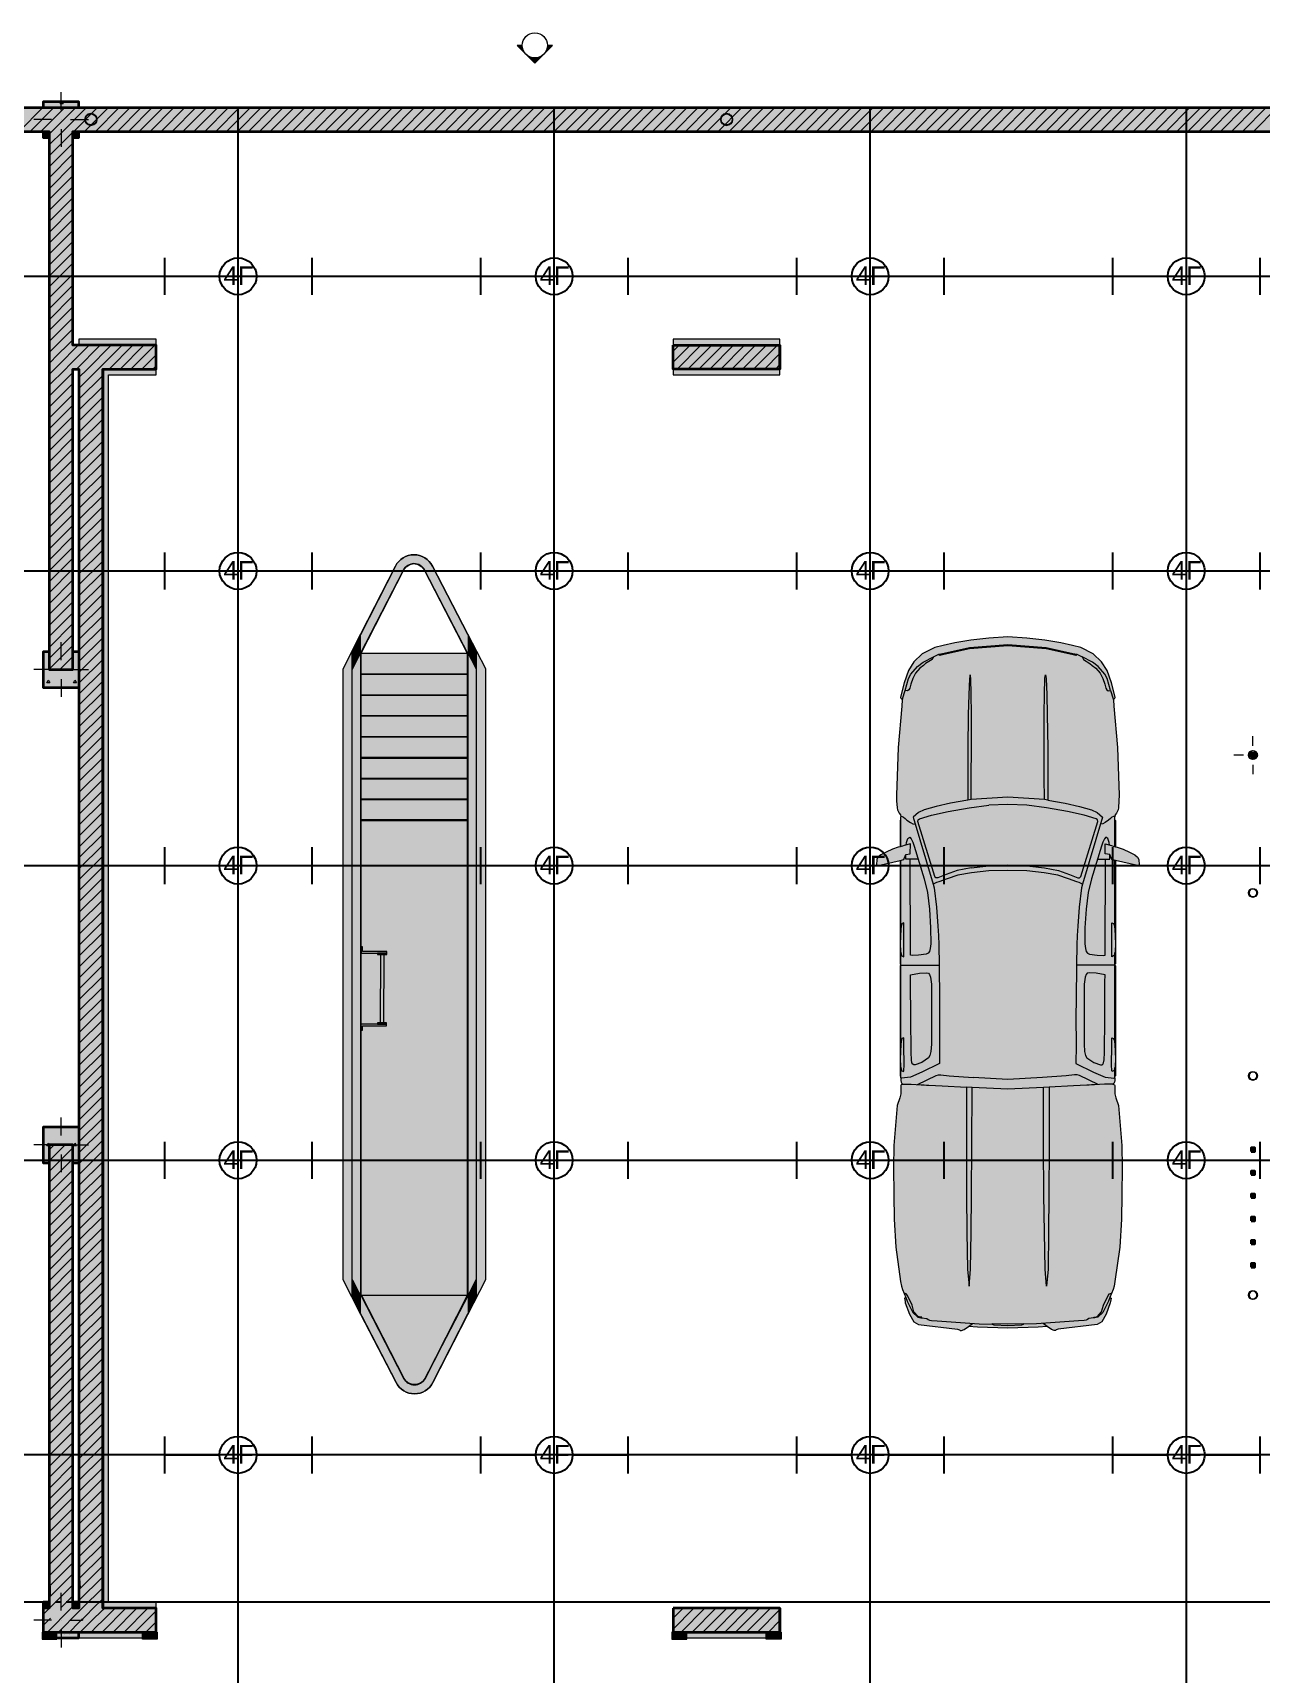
# Model space of a CAD drawing. Header units: inches. Extents: x 7565 to 90684, y 8795 to 31303.
# Drawn here: x 21842 to 32180, y 17488 to 31303 of the extents above; entities that cross this region are included whole.
import ezdxf

# ---------------------------------------------------------------- set-up
doc = ezdxf.new("R2010")
doc.units = ezdxf.units.IN
doc.header["$MEASUREMENT"] = 0
for name, color, linetype in [('A-PlaceMent', 50, 'Continuous'), ('lights', 1, 'Continuous'), ('PDF_Marker - Elevation', 7, 'Continuous')]:
    doc.layers.add(name, color=color, linetype=linetype)
doc.layers.add('PDF_Interior$-$Furniture$', color=7, linetype='Continuous', true_color=0xaaaaaa)
doc.layers.add('PDF_Structural - Bearing', color=7, linetype='Continuous', true_color=0xfe847a)
doc.styles.get("Standard").update_dxf_attribs({"font": 'arial.ttf'})

# ---------------------------------------------------------------- blocks, each defined once
blk = doc.blocks.new('4feet')
at = {"layer": 'lights'}
for p, q in [((2508, 2040), (2508, 1740)), ((3708, 2040), (3708, 1740)), ((2508, 1890), (2958, 1890)), ((3258, 1890), (3708, 1890))]:
    blk.add_line(p, q, dxfattribs=at)
blk.add_circle((3108, 1890), 150, dxfattribs=at)
at = {"layer": 'lights', "insert": (2990, 1970), "char_height": 150, "attachment_point": 1}
blk.add_mtext_dynamic_manual_height_columns('4F', width=300, gutter_width=12.5, heights=[0], dxfattribs=at)

msp = doc.modelspace()

# ---------------------------------------------------------------- hatches: boundary and pattern name
at = {"layer": 'PDF_Interior$-$Furniture$', "true_color": 0xffffff, "transparency": 33554559}
for points in [[(29141, 23134), (29141, 22737), (29141, 22537), (29141, 22525), (29145, 22520), (29147, 22520), (29147, 22508), (29147, 22484), (29149, 22470), (29155, 22459), (29163, 22455), (29151, 22448), (29148, 22443), (29147, 22433), (29147, 22406), (29147, 22373), (29139, 22338), (29115, 22274), (29088, 21938), (29085, 21753), (29087, 21523), (29091, 21318), (29105, 21082), (29145, 20793), (29152, 20753), (29162, 20725), (29176, 20691), (29189, 20658), (29178, 20654), (29183, 20624), (29185, 20614), (29220, 20518), (29256, 20455), (29295, 20430), (29625, 20391), (29640, 20387), (29646, 20382), (29658, 20380), (29681, 20389), (29716, 20414), (29793, 20409), (30047, 20400), (30047, 26220), (29887, 26207), (29735, 26191), (29602, 26168), (29503, 26146), (29434, 26128), (29328, 26075), (29258, 26008), (29211, 25935), (29175, 25831), (29144, 25711), (29144, 25708), (29147, 25702), (29153, 25698), (29161, 25697), (29159, 25690), (29155, 25636), (29125, 25289), (29111, 24887), (29112, 24839), (29115, 24780), (29119, 24762), (29132, 24736), (29145, 24720), (29147, 24704), (29147, 24679), (29145, 24679), (29141, 24674), (29141, 24661), (29141, 24452), (29126, 24448), (29077, 24431), (29024, 24408), (28979, 24384), (28955, 24364), (28946, 24344), (28943, 24299), (28945, 24293), (28950, 24293), (28957, 24295), (29141, 24337), (29141, 23784), (29141, 23479), (29141, 23468), (29145, 23463), (29147, 23463), (29147, 23454), (29145, 23454), (29141, 23450), (29141, 23438)], [(30954, 23134), (30954, 23438), (30954, 23450), (30950, 23454), (30947, 23454), (30947, 23463), (30950, 23463), (30954, 23468), (30954, 23479), (30954, 23784), (30954, 24337), (31138, 24295), (31145, 24293), (31150, 24293), (31152, 24299), (31149, 24344), (31140, 24364), (31116, 24384), (31071, 24408), (31018, 24431), (30969, 24448), (30954, 24452), (30954, 24661), (30954, 24674), (30950, 24679), (30947, 24679), (30947, 24704), (30950, 24720), (30963, 24736), (30976, 24762), (30980, 24780), (30983, 24839), (30984, 24887), (30970, 25289), (30940, 25636), (30936, 25690), (30934, 25697), (30942, 25698), (30948, 25702), (30951, 25708), (30951, 25711), (30920, 25831), (30884, 25935), (30837, 26008), (30767, 26075), (30661, 26128), (30592, 26146), (30493, 26168), (30360, 26191), (30208, 26207), (30047, 26220), (30047, 20400), (30302, 20409), (30379, 20414), (30414, 20389), (30437, 20380), (30449, 20382), (30455, 20387), (30470, 20391), (30800, 20430), (30839, 20455), (30875, 20518), (30910, 20614), (30912, 20624), (30917, 20654), (30906, 20658), (30919, 20691), (30933, 20725), (30943, 20753), (30949, 20793), (30990, 21082), (31004, 21318), (31008, 21523), (31010, 21753), (31007, 21938), (30980, 22274), (30956, 22338), (30948, 22373), (30947, 22406), (30947, 22433), (30947, 22443), (30944, 22448), (30932, 22455), (30939, 22459), (30945, 22470), (30947, 22484), (30947, 22508), (30947, 22520), (30950, 22520), (30954, 22525), (30954, 22537), (30954, 22737)], [(24605, 23558), (24821, 23558), (24821, 23571), (24618, 23571), (24618, 23609), (24605, 23609)], [(24603, 22908), (24616, 22908), (24616, 22946), (24819, 22945), (24819, 22958), (24603, 22958)]]:
    msp.add_hatch(color=7, dxfattribs=at).paths.add_polyline_path(points)
at = {"layer": 'PDF_Marker - Elevation', "transparency": 33554559}
msp.add_hatch(color=256, dxfattribs=at).paths.add_polyline_path([(25992, 31122), (26027, 31099), (26067, 31090), (26108, 31099), (26142, 31122), (26067, 31047)])
at = {"layer": 'PDF_Structural - Bearing', "true_color": 0xffffff, "transparency": 33554559}
for points in [[(22230, 30723), (22230, 30673), (22080, 30673), (21930, 30673), (21930, 30723)], [(25205, 26815), (25139, 26781), (25116, 26809), (25085, 26828), (25050, 26835), (25014, 26828), (24983, 26809), (24961, 26780), (24894, 26814), (24921, 26854), (24958, 26884), (25002, 26903), (25049, 26910), (25097, 26903), (25141, 26884), (25178, 26854)], [(25205, 26815), (25139, 26781), (25116, 26809), (25085, 26828), (25050, 26835), (25014, 26828), (24983, 26809), (24961, 26780), (24894, 26814), (24921, 26854), (24958, 26884), (25002, 26903), (25049, 26910), (25097, 26903), (25141, 26884), (25178, 26854)], [(21930, 26093), (21980, 26093), (21980, 25943), (22180, 25943), (22180, 26093), (22230, 26093), (22230, 25793), (21930, 25793)], [(21930, 22093), (22230, 22093), (22230, 21793), (22180, 21793), (22180, 21943), (21980, 21943), (21980, 21793), (21930, 21793)], [(24608, 20678), (24608, 20679), (25505, 20679), (25505, 20678), (25136, 19965), (25109, 19939), (25073, 19925), (25035, 19925), (25000, 19939), (24973, 19965)], [(24899, 19943), (24965, 19977), (24988, 19948), (25019, 19929), (25054, 19923), (25090, 19929), (25121, 19948), (25143, 19977), (25210, 19943), (25183, 19904), (25146, 19873), (25102, 19854), (25055, 19848), (25007, 19854), (24963, 19873), (24926, 19903)], [(24899, 19943), (24965, 19977), (24988, 19948), (25019, 19929), (25054, 19923), (25090, 19929), (25121, 19948), (25143, 19977), (25210, 19943), (25183, 19904), (25146, 19873), (25102, 19854), (25055, 19848), (25007, 19854), (24963, 19873), (24926, 19903)]]:
    msp.add_hatch(color=7, dxfattribs=at).paths.add_polyline_path(points)

# ---------------------------------------------------------------- linework, layer by layer
at = {"layer": 'A-PlaceMent'}
for p, q in [((23570, 14431), (23570, 30673)), ((26230, 14431), (26230, 30673)), ((28890, 14431), (28890, 30673)), ((31550, 14431), (31550, 30673)), ((33130, 29253), (15767, 29253)), ((33130, 26773), (15767, 26773)), ((32880, 24293), (15767, 24293)), ((33130, 21813), (15767, 21813)), ((33130, 19333), (15767, 19333)), ((21985, 18414), (21980, 18868)), ((22242, 18211), (22230, 18383)), ((21988, 18141), (21986, 18323)), ((21988, 18093), (15767, 18093)), ((22080, 18093), (22032, 18093)), ((22180, 18093), (22124, 18093)), ((37950, 18093), (22230, 18093)), ((22261, 17943), (22260, 17954))]:
    msp.add_line(p, q, dxfattribs=at)
at = {"layer": 'PDF_Interior$-$Furniture$', "color": 136, "lineweight": 18, "true_color": 0x008080}
for points in [[(22331, 30523), (22356, 30530), (22375, 30548), (22381, 30573), (22375, 30598), (22356, 30617), (22331, 30623), (22306, 30617), (22288, 30598), (22281, 30573), (22288, 30548), (22306, 30530)], [(22331, 30527), (22308, 30533), (22291, 30550), (22284, 30573), (22291, 30597), (22308, 30614), (22331, 30620), (22355, 30614), (22372, 30597), (22378, 30573), (22372, 30550), (22355, 30533)], [(27681, 30523), (27706, 30530), (27725, 30548), (27731, 30573), (27725, 30598), (27706, 30617), (27681, 30623), (27656, 30617), (27638, 30598), (27631, 30573), (27638, 30548), (27656, 30530)], [(27681, 30527), (27658, 30533), (27641, 30550), (27634, 30573), (27641, 30597), (27658, 30614), (27681, 30620), (27705, 30614), (27722, 30597), (27728, 30573), (27722, 30550), (27705, 30533)], [(32110, 25261), (32133, 25254), (32146, 25236), (32146, 25212), (32133, 25194), (32110, 25186), (32088, 25194), (32075, 25212), (32075, 25236), (32088, 25254)], [(32110, 25258), (32090, 25252), (32078, 25235), (32078, 25213), (32090, 25196), (32110, 25190), (32131, 25196), (32143, 25213), (32143, 25235), (32131, 25252)], [(32110, 24101), (32133, 24094), (32146, 24076), (32146, 24052), (32133, 24034), (32110, 24026), (32088, 24034), (32075, 24052), (32075, 24076), (32088, 24094)], [(32110, 24098), (32090, 24092), (32078, 24075), (32078, 24053), (32090, 24036), (32110, 24030), (32131, 24036), (32143, 24053), (32143, 24075), (32131, 24092)], [(32110, 22561), (32133, 22554), (32146, 22536), (32146, 22512), (32133, 22494), (32110, 22486), (32088, 22494), (32075, 22512), (32075, 22536), (32088, 22554)], [(32110, 22558), (32090, 22552), (32078, 22535), (32078, 22513), (32090, 22496), (32110, 22490), (32131, 22496), (32143, 22513), (32143, 22535), (32131, 22552)], [(32110, 20716), (32133, 20709), (32146, 20691), (32146, 20667), (32133, 20649), (32110, 20641), (32088, 20649), (32075, 20667), (32075, 20691), (32088, 20709)], [(32110, 20713), (32090, 20707), (32078, 20690), (32078, 20668), (32090, 20651), (32110, 20645), (32131, 20651), (32143, 20668), (32143, 20690), (32131, 20707)]]:
    msp.add_lwpolyline(points, close=True, dxfattribs=at)
at = {"layer": 'PDF_Interior$-$Furniture$', "color": 161, "lineweight": 25, "true_color": 0x40a5ff}
for points in [[(22302, 30573), (22302, 30573)], [(27652, 30573), (27652, 30573)], [(32094, 25224), (32094, 25224)], [(32094, 24064), (32094, 24064)], [(32094, 22524), (32094, 22524)], [(32094, 20679), (32094, 20679)]]:
    msp.add_lwpolyline(points, dxfattribs=at)
at = {"layer": 'PDF_Interior$-$Furniture$', "color": 5, "lineweight": 35}
msp.add_lwpolyline([(22430, 28473), (22430, 18043)], dxfattribs=at)
at = {"layer": 'PDF_Interior$-$Furniture$', "color": 7, "lineweight": 13}
for points in [[(24601, 26078), (24961, 26780), (24983, 26809), (25014, 26828), (25050, 26835), (25085, 26828), (25116, 26809), (25139, 26781), (25501, 26079)], [(25501, 26078), (24601, 26078), (24604, 20678), (25502, 20678)], [(25501, 26079), (25504, 20679)], [(25501, 25903), (24601, 25903)], [(25501, 25728), (24601, 25728)], [(25501, 25553), (24601, 25553)], [(25501, 25378), (24601, 25378)], [(25501, 25203), (24601, 25203)], [(25501, 25028), (24601, 25028)], [(25501, 24853), (24601, 24853)], [(25502, 24678), (24602, 24678)]]:
    msp.add_lwpolyline(points, dxfattribs=at)
at = {"layer": 'PDF_Interior$-$Furniture$', "lineweight": 18}
for points in [[(30912, 25768), (30934, 25697), (30942, 25698), (30948, 25702), (30951, 25708), (30951, 25711), (30920, 25831), (30884, 25935), (30837, 26008), (30767, 26075), (30661, 26128), (30592, 26146), (30493, 26168), (30360, 26191), (30208, 26207), (30047, 26220), (29887, 26207), (29735, 26191), (29602, 26168), (29503, 26146), (29434, 26128), (29328, 26075), (29258, 26008), (29211, 25935), (29175, 25831), (29144, 25711), (29144, 25708), (29147, 25702), (29153, 25698), (29161, 25697), (29183, 25768)], [(29421, 26050), (29466, 26073), (29499, 26080), (29726, 26128), (30047, 26154), (30369, 26128), (30596, 26080), (30629, 26073), (30674, 26050)], [(30629, 26073), (30621, 26063), (30619, 26063), (30611, 26064), (30369, 26117), (30047, 26143), (29726, 26117), (29484, 26064), (29476, 26063), (29474, 26063), (29466, 26073)], [(29740, 24849), (29740, 25035), (29741, 25285), (29741, 25570), (29739, 25734), (29737, 25871), (29731, 25899), (29724, 25869), (29720, 25731), (29715, 25566), (29712, 25281), (29712, 25031), (29712, 24845)], [(29161, 25697), (29159, 25690), (29155, 25636), (29125, 25289), (29111, 24887), (29112, 24839), (29115, 24780), (29119, 24762), (29132, 24736), (29145, 24720), (29147, 24704), (29150, 24710), (29159, 24708), (29171, 24700), (29184, 24689), (29199, 24676), (29228, 24656), (29249, 24644), (29268, 24641)], [(30934, 25697), (30936, 25690), (30940, 25636), (30970, 25289), (30984, 24887), (30983, 24839), (30980, 24780), (30976, 24762), (30963, 24736), (30950, 24720), (30947, 24704), (30945, 24710), (30936, 24708), (30924, 24700), (30911, 24689), (30896, 24676), (30867, 24656), (30846, 24644), (30827, 24641)], [(30355, 24849), (30047, 24871), (29740, 24849), (29726, 24847), (29712, 24845), (29566, 24819), (29444, 24792), (29343, 24762), (29295, 24741), (29251, 24700), (29419, 24138), (29427, 24107), (29448, 23944), (29459, 23784), (29463, 23705), (29466, 23626), (29470, 23457), (29473, 23167), (29474, 23024), (29473, 22780), (29474, 22627), (29324, 22555), (29229, 22514), (29178, 22507), (29156, 22505), (29147, 22508), (29147, 22520)], [(29740, 24276), (29740, 24276), (29622, 24252), (29529, 24219), (29458, 24191), (29443, 24190), (29433, 24201), (29290, 24665), (29292, 24679), (29304, 24688), (29406, 24718), (29546, 24750), (29721, 24781), (29887, 24801)], [(29406, 24718), (29546, 24750)], [(29721, 24781), (29721, 24781)], [(30355, 24276), (30355, 24276), (30473, 24252), (30566, 24219), (30637, 24191), (30652, 24190), (30661, 24201), (30805, 24665), (30803, 24679), (30791, 24688), (30689, 24718), (30549, 24750), (30374, 24781), (30208, 24801), (30047, 24807), (29887, 24801), (29887, 24801)], [(30208, 24801), (30208, 24801)], [(30374, 24781), (30374, 24781)], [(30383, 24845), (30529, 24819), (30651, 24792), (30752, 24762), (30800, 24741), (30844, 24700), (30676, 24138), (30668, 24107), (30647, 23944), (30636, 23784), (30632, 23705), (30629, 23626), (30625, 23457), (30622, 23167), (30621, 23024), (30622, 22780), (30621, 22627), (30770, 22555), (30866, 22514), (30917, 22507), (30939, 22505), (30947, 22508), (30947, 22520)], [(30689, 24718), (30549, 24750)], [(29147, 24679), (29145, 24679), (29141, 24674), (29141, 24661), (29141, 24452)], [(29147, 24455), (29147, 24613), (29147, 24679), (29147, 24704)], [(30947, 24455), (30947, 24613), (30947, 24679), (30947, 24704)], [(30947, 24679), (30950, 24679), (30954, 24674), (30954, 24661), (30954, 24452)], [(29192, 24466), (29194, 24489), (29206, 24523), (29222, 24533), (29235, 24518), (29247, 24491), (29260, 24457), (29344, 24182), (29372, 24067), (29389, 23926), (29398, 23770), (29400, 23636), (29395, 23595), (29388, 23570), (29378, 23556), (29359, 23547), (29296, 23539), (29243, 23537), (29228, 23539), (29228, 23577), (29225, 24347)], [(30903, 24466), (30901, 24489), (30889, 24523), (30873, 24533), (30860, 24518), (30848, 24491), (30835, 24457), (30751, 24182), (30723, 24067), (30706, 23926), (30697, 23770), (30695, 23636), (30700, 23595), (30707, 23570), (30717, 23556), (30736, 23547), (30799, 23539), (30852, 23537), (30867, 23539), (30867, 23577), (30870, 24347)], [(29141, 24337), (29141, 23784), (29141, 23479), (29141, 23468), (29145, 23463), (29147, 23463), (29147, 23560)], [(29147, 23771), (29147, 23781), (29147, 24209), (29147, 24339)], [(29294, 24347), (29283, 24347), (29246, 24347), (29244, 24347), (29229, 24347), (29229, 24347), (29207, 24347), (29190, 24347), (29190, 24387)], [(30801, 24347), (30812, 24347), (30849, 24347), (30851, 24347), (30866, 24347), (30866, 24347), (30888, 24347), (30905, 24347), (30905, 24387)], [(30947, 23771), (30947, 23781), (30947, 24209), (30947, 24339)], [(30954, 24337), (30954, 23784), (30954, 23479), (30954, 23468), (30950, 23463), (30947, 23463), (30947, 23560)], [(30676, 24138), (30648, 24150), (30629, 24157), (30559, 24183), (30469, 24213), (30354, 24234), (30208, 24250), (30047, 24252), (29887, 24250), (29741, 24234), (29626, 24213), (29536, 24183), (29466, 24157), (29446, 24150), (29419, 24138)], [(29740, 24276), (29887, 24293)], [(30208, 24293), (30047, 24297), (29887, 24293), (29887, 24293)], [(30208, 24293), (30208, 24293), (30355, 24276)], [(29147, 23454), (29145, 23454), (29141, 23450), (29141, 23438), (29141, 23134), (29141, 22737), (29141, 22537), (29141, 22525), (29145, 22520), (29147, 22520), (29147, 22592)], [(29147, 22803), (29147, 23013), (29147, 23375), (29147, 23454), (29147, 23463)], [(29147, 23457), (29470, 23457)], [(30947, 23457), (30625, 23457)], [(30947, 22803), (30947, 23013), (30947, 23375), (30947, 23454), (30947, 23463)], [(30947, 23454), (30950, 23454), (30954, 23450), (30954, 23438), (30954, 23134), (30954, 22737), (30954, 22537), (30954, 22525), (30950, 22520), (30947, 22520), (30947, 22592)], [(29288, 22451), (29445, 22526), (29465, 22532), (29485, 22532), (29555, 22525), (29756, 22510)], [(30807, 22451), (30650, 22526), (30630, 22532), (30610, 22532), (30540, 22525), (30339, 22510)], [(29163, 22455), (29151, 22448), (29148, 22443), (29147, 22433), (29147, 22406), (29147, 22373), (29139, 22338), (29115, 22274), (29088, 21938), (29085, 21753), (29087, 21523), (29091, 21318), (29105, 21082), (29145, 20793), (29152, 20753), (29162, 20725), (29176, 20691), (29189, 20658), (29201, 20627), (29249, 20532), (29291, 20493), (29316, 20488), (29325, 20487), (29323, 20489), (29323, 20492), (29314, 20494), (29293, 20498), (29258, 20539), (29243, 20593), (29204, 20674), (29193, 20689), (29183, 20692), (29176, 20691)], [(29147, 22508), (29147, 22484), (29149, 22470), (29155, 22459), (29163, 22455), (29234, 22453), (29277, 22452), (29318, 22449), (29336, 22448), (29344, 22448), (29364, 22447), (29382, 22446), (29495, 22440), (29700, 22429), (29699, 21938), (29701, 21523), (29704, 21205), (29708, 20898), (29722, 20755), (29734, 20898), (29739, 21205), (29743, 21523), (29746, 21938), (29748, 22427)], [(30947, 22508), (30947, 22484), (30945, 22470), (30939, 22459), (30932, 22455), (30861, 22453), (30818, 22452), (30777, 22449), (30759, 22448), (30751, 22448), (30731, 22447), (30713, 22446), (30600, 22440), (30395, 22429), (30396, 21938), (30393, 21523), (30391, 21205), (30386, 20898), (30373, 20755), (30361, 20898), (30356, 21205), (30352, 21523), (30349, 21938), (30347, 22427), (30047, 22412), (29748, 22427), (29700, 22429)], [(30339, 22510), (30047, 22494), (29756, 22510)], [(30395, 22429), (30347, 22427)], [(30932, 22455), (30944, 22448), (30947, 22443), (30947, 22433), (30947, 22406), (30948, 22373), (30956, 22338), (30980, 22274), (31007, 21938), (31010, 21753), (31008, 21523), (31004, 21318), (30990, 21082), (30949, 20793), (30943, 20753), (30933, 20725), (30919, 20691), (30906, 20658), (30894, 20627), (30846, 20532), (30804, 20493), (30779, 20488), (30770, 20487), (30772, 20489), (30772, 20492), (30781, 20494), (30802, 20498), (30837, 20539), (30852, 20593), (30891, 20674), (30902, 20689), (30912, 20692), (30919, 20691)], [(29189, 20658), (29178, 20654), (29183, 20624), (29185, 20614), (29220, 20518), (29256, 20455), (29295, 20430), (29625, 20391), (29640, 20387), (29646, 20382), (29658, 20380), (29681, 20389), (29716, 20414), (29751, 20441)], [(30906, 20658), (30917, 20654), (30912, 20624), (30910, 20614), (30875, 20518), (30839, 20455), (30800, 20430), (30470, 20391), (30455, 20387), (30449, 20382), (30437, 20380), (30414, 20389), (30379, 20414), (30344, 20441)], [(29323, 20493), (29323, 20492), (29323, 20492)], [(29325, 20487), (29366, 20481), (29378, 20473), (29389, 20468), (29404, 20465), (29452, 20461), (29807, 20438), (29919, 20433)], [(30770, 20487), (30729, 20481), (30717, 20473), (30706, 20468), (30691, 20465), (30643, 20461), (30288, 20438), (30176, 20433)], [(30772, 20493), (30772, 20492), (30772, 20492)], [(30379, 20414), (30302, 20409), (30047, 20400), (29793, 20409), (29716, 20414)]]:
    msp.add_lwpolyline(points, dxfattribs=at)
for points in [[(29334, 26006), (29421, 26050), (29412, 26035), (29411, 26029), (29356, 25994), (29337, 25979), (29307, 25956), (29271, 25913), (29247, 25867), (29232, 25822), (29223, 25786), (29214, 25772), (29202, 25765), (29183, 25768), (29212, 25868), (29232, 25906), (29288, 25970)], [(30761, 26006), (30674, 26050), (30683, 26035), (30684, 26029), (30739, 25994), (30758, 25979), (30788, 25956), (30824, 25913), (30848, 25867), (30863, 25822), (30872, 25786), (30881, 25772), (30893, 25765), (30912, 25768), (30883, 25868), (30863, 25906), (30807, 25970)], [(30354, 25285), (30354, 25570), (30356, 25734), (30358, 25871), (30364, 25899), (30371, 25869), (30375, 25731), (30380, 25566), (30383, 25281), (30383, 25031), (30383, 24845), (30369, 24847), (30355, 24849), (30354, 25035)], [(29176, 24353), (29189, 24387), (29227, 24393), (29229, 24477), (29175, 24462), (29161, 24458), (29141, 24452), (29126, 24448), (29077, 24431), (29024, 24408), (28979, 24384), (28955, 24364), (28946, 24344), (28943, 24299), (28945, 24293), (28950, 24293), (28957, 24295), (29141, 24337), (29172, 24344)], [(30919, 24353), (30906, 24387), (30868, 24393), (30866, 24477), (30920, 24462), (30934, 24458), (30954, 24452), (30969, 24448), (31018, 24431), (31071, 24408), (31116, 24384), (31140, 24364), (31149, 24344), (31152, 24299), (31150, 24293), (31145, 24293), (31138, 24295), (30954, 24337), (30923, 24344)], [(29156, 23802), (29152, 23793), (29149, 23780), (29146, 23758), (29142, 23636), (29145, 23574), (29149, 23551), (29153, 23539), (29154, 23537), (29157, 23534), (29173, 23527), (29173, 23812), (29159, 23806), (29156, 23803)], [(30939, 23802), (30943, 23793), (30946, 23780), (30949, 23758), (30953, 23636), (30950, 23574), (30946, 23551), (30942, 23539), (30941, 23537), (30938, 23534), (30922, 23527), (30922, 23812), (30936, 23806), (30939, 23803)], [(29241, 22635), (29237, 22659), (29233, 22721), (29231, 23012), (29229, 23312), (29229, 23373), (29305, 23387), (29364, 23392), (29379, 23388), (29389, 23377), (29397, 23356), (29404, 23295), (29406, 22791), (29401, 22730), (29392, 22695), (29381, 22675), (29324, 22637), (29267, 22618), (29257, 22618), (29247, 22623)], [(30854, 22635), (30858, 22659), (30862, 22721), (30864, 23012), (30865, 23312), (30866, 23373), (30790, 23387), (30731, 23392), (30716, 23388), (30706, 23377), (30698, 23356), (30691, 23295), (30689, 22791), (30694, 22730), (30702, 22695), (30713, 22675), (30771, 22637), (30828, 22618), (30838, 22618), (30848, 22623)], [(29174, 22602), (29173, 22792), (29172, 22844), (29157, 22838), (29152, 22825), (29149, 22812), (29146, 22789), (29142, 22668), (29145, 22606), (29149, 22583), (29153, 22571), (29154, 22569), (29157, 22566), (29169, 22560), (29170, 22561), (29172, 22565), (29173, 22579)], [(30921, 22602), (30922, 22792), (30923, 22844), (30938, 22838), (30943, 22825), (30946, 22812), (30949, 22789), (30953, 22668), (30950, 22606), (30946, 22583), (30942, 22571), (30941, 22569), (30938, 22566), (30926, 22560), (30925, 22561), (30923, 22565), (30922, 22579)], [(29919, 20432), (29919, 20441), (30047, 20436), (30176, 20441), (30176, 20432), (30162, 20426), (30047, 20421), (29933, 20426)]]:
    msp.add_lwpolyline(points, close=True, dxfattribs=at)
at = {"layer": 'PDF_Interior$-$Furniture$', "color": 39, "lineweight": 13, "true_color": 0x573938}
for points in [[(24821, 23558), (24821, 23571), (24618, 23571), (24618, 23609), (24605, 23609), (24605, 23558)], [(24744, 23545), (24821, 23545), (24821, 23558), (24744, 23558)], [(24796, 22971), (24798, 23545), (24768, 23545), (24766, 22971)], [(24616, 22908), (24616, 22946), (24819, 22945), (24819, 22958), (24603, 22958), (24603, 22908)], [(24819, 22971), (24743, 22971), (24743, 22958), (24819, 22958)]]:
    msp.add_lwpolyline(points, close=True, dxfattribs=at)
at = {"layer": 'PDF_Interior$-$Furniture$', "color": 7, "lineweight": 0}
for centre, radius in [((22331, 30573), 50), ((22331, 30573), 46.8), ((27681, 30573), 50), ((27681, 30573), 46.8), ((32110, 25224), 37.5), ((32110, 25224), 34.3), ((32110, 24064), 37.5), ((32110, 24064), 34.3), ((32110, 22524), 37.5), ((32110, 22524), 34.3), ((32110, 20679), 37.5), ((32110, 20679), 34.3)]:
    msp.add_circle(centre, radius, dxfattribs=at)
at = {"layer": 'PDF_Interior$-$Furniture$', "color": 7, "lineweight": 0, "true_color": 0xffffff, "transparency": 33554559}
for points in [[(24744, 23558), (24744, 23545), (24821, 23558), (24821, 23545)], [(24766, 22971), (24796, 22971), (24768, 23545), (24798, 23545)], [(24819, 22958), (24819, 22971), (24743, 22958), (24743, 22971)]]:
    msp.add_solid(points, dxfattribs=at)
at = {"layer": 'PDF_Marker - Elevation', "lineweight": 13}
msp.add_lwpolyline([(25992, 31122, -0.199011), (25961, 31197), (25917, 31197), (25992, 31122), (26067, 31047), (26142, 31122), (26217, 31197), (26173, 31197, -0.199011), (26142, 31122, -0.198939), (26067, 31090, -0.198939)], format="xyb", close=True, dxfattribs=at)
at = {"layer": 'PDF_Marker - Elevation', "lineweight": 0}
msp.add_circle((26067, 31197), 106, dxfattribs=at)
at = {"layer": 'PDF_Marker - Elevation', "lineweight": 13}
msp.add_circle((26067, 31197), 106, dxfattribs=at)
at = {"layer": 'PDF_Marker - Elevation', "lineweight": 0, "transparency": 33554559}
for points in [[(25917, 31197), (25961, 31197), (25992, 31122), (25969, 31156)], [(26217, 31197), (26173, 31197), (26142, 31122), (26165, 31156)]]:
    msp.add_solid(points, dxfattribs=at)
at = {"layer": 'PDF_Structural - Bearing', "color": 7, "lineweight": 35}
for points in [[(16335, 30673), (22080, 30673), (33130, 30673), (33130, 30473), (33130, 28673), (33805, 28673), (33805, 28573), (33805, 28523), (33805, 28473), (33130, 28473), (33130, 28118), (33080, 28118), (33030, 28118), (32930, 28118), (32930, 28473), (32480, 28473), (32480, 28673)], [(16580, 30473), (21980, 30473), (21980, 28673), (21980, 28473), (21980, 25943), (22180, 25943), (22180, 28473), (22230, 28473), (22230, 18043), (22180, 18043), (22180, 21943), (21980, 21943), (21980, 18043), (21930, 18043), (21930, 17843), (22430, 17843), (22880, 17843), (22880, 18043)], [(22880, 17843), (22880, 18043), (22430, 18043), (22430, 28473), (22880, 28473), (22880, 28673), (22180, 28673), (22180, 30473), (32930, 30473), (32930, 28673), (32480, 28673), (32480, 28473)], [(22880, 28473), (22880, 28673)], [(27230, 28473), (27230, 28673)], [(28130, 28473), (28130, 28673)], [(21930, 18043), (21930, 17843)], [(27230, 18043), (27230, 17843)], [(28130, 18043), (28130, 17843)]]:
    msp.add_lwpolyline(points, dxfattribs=at)
at = {"layer": 'PDF_Structural - Bearing', "color": 123, "lineweight": 18, "true_color": 0x71cebe}
for points in [[(16380, 17843), (16380, 14443), (33130, 14443), (33130, 17843), (37900, 17843), (37900, 28673), (33130, 28673), (33130, 30673), (22230, 30673), (16380, 30673)], [(24601, 25904), (25501, 25904), (25501, 26080), (24601, 26080)], [(25501, 20678), (25501, 26079), (24604, 26079), (24604, 20678)], [(24601, 25728), (25501, 25728), (25501, 25904), (24601, 25904)], [(24601, 25553), (25501, 25553), (25501, 25729), (24601, 25729)], [(24601, 25377), (25501, 25377), (25501, 25553), (24601, 25553)], [(24601, 25199), (25501, 25199), (25501, 25375), (24601, 25375)], [(24601, 25024), (25501, 25024), (25501, 25200), (24601, 25200)], [(24601, 24849), (25501, 24849), (25501, 25024), (24601, 25024)], [(24601, 24673), (25501, 24673), (25501, 24849), (24601, 24849)], [(24603, 20678), (25502, 20678), (25502, 24678), (24603, 24678)], [(24608, 20678), (24608, 20679), (25505, 20679), (25505, 20678), (25136, 19965), (25109, 19939), (25073, 19925), (25035, 19925), (25000, 19939), (24973, 19965)]]:
    msp.add_lwpolyline(points, close=True, dxfattribs=at)
at = {"layer": 'PDF_Structural - Bearing', "lineweight": 9}
for points in [[(21727, 30473), (21927, 30673)], [(21819, 30473), (22019, 30673)], [(21911, 30473), (22080, 30642), (22111, 30673)], [(21980, 30450), (22003, 30473), (22080, 30550), (22203, 30673)], [(21980, 30359), (22095, 30473), (22295, 30673)], [(22186, 30473), (22386, 30673)], [(22278, 30473), (22478, 30673)], [(22370, 30473), (22570, 30673)], [(22462, 30473), (22662, 30673)], [(22554, 30473), (22754, 30673)], [(22646, 30473), (22846, 30673)], [(22738, 30473), (22938, 30673)], [(22830, 30473), (23030, 30673)], [(22922, 30473), (23122, 30673)], [(23014, 30473), (23214, 30673)], [(23106, 30473), (23306, 30673)], [(23198, 30473), (23398, 30673)], [(23290, 30473), (23490, 30673)], [(23381, 30473), (23581, 30673)], [(23473, 30473), (23673, 30673)], [(23565, 30473), (23765, 30673)], [(23657, 30473), (23857, 30673)], [(23749, 30473), (23949, 30673)], [(23841, 30473), (24041, 30673)], [(23933, 30473), (24133, 30673)], [(24025, 30473), (24225, 30673)], [(24117, 30473), (24317, 30673)], [(24209, 30473), (24409, 30673)], [(24301, 30473), (24501, 30673)], [(24393, 30473), (24593, 30673)], [(24485, 30473), (24685, 30673)], [(24576, 30473), (24776, 30673)], [(24668, 30473), (24868, 30673)], [(24760, 30473), (24960, 30673)], [(24852, 30473), (25052, 30673)], [(24944, 30473), (25144, 30673)], [(25036, 30473), (25236, 30673)], [(25128, 30473), (25328, 30673)], [(25220, 30473), (25420, 30673)], [(25312, 30473), (25512, 30673)], [(25404, 30473), (25604, 30673)], [(25496, 30473), (25696, 30673)], [(25588, 30473), (25788, 30673)], [(25680, 30473), (25880, 30673)], [(25771, 30473), (25971, 30673)], [(25863, 30473), (26063, 30673)], [(25955, 30473), (26155, 30673)], [(26047, 30473), (26247, 30673)], [(26139, 30473), (26339, 30673)], [(26231, 30473), (26431, 30673)], [(26323, 30473), (26523, 30673)], [(26415, 30473), (26615, 30673)], [(26507, 30473), (26707, 30673)], [(26599, 30473), (26799, 30673)], [(26691, 30473), (26891, 30673)], [(26783, 30473), (26983, 30673)], [(26875, 30473), (27075, 30673)], [(26966, 30473), (27166, 30673)], [(27058, 30473), (27258, 30673)], [(27150, 30473), (27350, 30673)], [(27242, 30473), (27442, 30673)], [(27334, 30473), (27534, 30673)], [(27426, 30473), (27626, 30673)], [(27518, 30473), (27718, 30673)], [(27610, 30473), (27810, 30673)], [(27702, 30473), (27902, 30673)], [(27794, 30473), (27994, 30673)], [(27886, 30473), (28086, 30673)], [(27978, 30473), (28178, 30673)], [(28070, 30473), (28270, 30673)], [(28161, 30473), (28361, 30673)], [(28253, 30473), (28453, 30673)], [(28345, 30473), (28545, 30673)], [(28437, 30473), (28637, 30673)], [(28529, 30473), (28729, 30673)], [(28621, 30473), (28821, 30673)], [(28713, 30473), (28913, 30673)], [(28805, 30473), (29005, 30673)], [(28897, 30473), (29097, 30673)], [(28989, 30473), (29189, 30673)], [(29081, 30473), (29281, 30673)], [(29173, 30473), (29373, 30673)], [(29265, 30473), (29465, 30673)], [(29356, 30473), (29556, 30673)], [(29448, 30473), (29648, 30673)], [(29540, 30473), (29740, 30673)], [(29632, 30473), (29832, 30673)], [(29724, 30473), (29924, 30673)], [(29816, 30473), (30016, 30673)], [(29908, 30473), (30108, 30673)], [(30000, 30473), (30200, 30673)], [(30092, 30473), (30292, 30673)], [(30184, 30473), (30384, 30673)], [(30276, 30473), (30476, 30673)], [(30368, 30473), (30568, 30673)], [(30460, 30473), (30660, 30673)], [(30552, 30473), (30752, 30673)], [(30643, 30473), (30843, 30673)], [(30735, 30473), (30935, 30673)], [(30827, 30473), (31027, 30673)], [(30919, 30473), (31119, 30673)], [(31011, 30473), (31211, 30673)], [(31103, 30473), (31303, 30673)], [(31195, 30473), (31395, 30673)], [(31287, 30473), (31487, 30673)], [(31379, 30473), (31579, 30673)], [(31471, 30473), (31671, 30673)], [(31563, 30473), (31763, 30673)], [(31655, 30473), (31855, 30673)], [(31747, 30473), (31947, 30673)], [(31838, 30473), (32038, 30673)], [(31930, 30473), (32130, 30673)], [(32022, 30473), (32222, 30673)], [(32114, 30473), (32314, 30673)], [(21980, 30267), (22180, 30467)], [(21980, 30175), (22180, 30375)], [(21980, 30083), (22180, 30283)], [(21980, 29991), (22180, 30191)], [(21980, 29899), (22180, 30099)], [(21980, 29807), (22180, 30007)], [(21980, 29715), (22180, 29915)], [(21980, 29623), (22180, 29823)], [(21980, 29531), (22180, 29731)], [(21980, 29439), (22180, 29639)], [(21980, 29347), (22180, 29547)], [(21980, 29255), (22180, 29455)], [(21980, 29164), (22180, 29364)], [(21980, 29072), (22180, 29272)], [(21980, 28980), (22180, 29180)], [(21980, 28888), (22180, 29088)], [(21980, 28796), (22180, 28996)], [(21980, 28704), (22180, 28904)], [(22180, 28812), (22041, 28673), (22010, 28643), (21980, 28612)], [(22180, 28720), (22133, 28673), (22056, 28597), (21980, 28520)], [(21980, 28428), (22025, 28473), (22102, 28551), (22180, 28628), (22225, 28673)], [(22148, 28505), (22180, 28536), (22317, 28673)], [(22209, 28473), (22409, 28673)], [(22230, 28310), (22393, 28473), (22593, 28673)], [(22230, 28402), (22301, 28473), (22501, 28673)], [(22485, 28473), (22685, 28673)], [(22576, 28473), (22776, 28673)], [(22668, 28473), (22868, 28673)], [(27230, 28530), (27373, 28673)], [(27230, 28622), (27281, 28673)], [(27265, 28473), (27465, 28673)], [(27356, 28473), (27556, 28673)], [(27448, 28473), (27648, 28673)], [(27540, 28473), (27740, 28673)], [(27632, 28473), (27832, 28673)], [(27724, 28473), (27924, 28673)], [(27816, 28473), (28016, 28673)], [(27908, 28473), (28108, 28673)], [(28000, 28473), (28130, 28603)], [(22148, 28505), (22117, 28473), (21980, 28336)], [(22760, 28473), (22880, 28593)], [(22852, 28473), (22880, 28501)], [(28092, 28473), (28130, 28511)], [(21980, 28244), (22180, 28444)], [(21980, 28152), (22180, 28352)], [(22230, 28219), (22430, 28419)], [(22230, 28127), (22430, 28327)], [(21980, 28060), (22180, 28260)], [(22230, 28035), (22430, 28235)], [(21980, 27969), (22180, 28169)], [(21980, 27877), (22180, 28077)], [(22230, 27943), (22430, 28143)], [(22230, 27851), (22430, 28051)], [(21980, 27785), (22180, 27985)], [(22230, 27759), (22430, 27959)], [(21980, 27693), (22180, 27893)], [(21980, 27601), (22180, 27801)], [(22230, 27667), (22430, 27867)], [(22230, 27575), (22430, 27775)], [(21980, 27509), (22180, 27709)], [(22230, 27483), (22430, 27683)], [(21980, 27417), (22180, 27617)], [(21980, 27325), (22180, 27525)], [(22230, 27391), (22430, 27591)], [(22230, 27299), (22430, 27499)], [(21980, 27233), (22180, 27433)], [(22230, 27207), (22430, 27407)], [(21980, 27141), (22180, 27341)], [(21980, 27049), (22180, 27249)], [(22230, 27115), (22430, 27315)], [(22230, 27024), (22430, 27224)], [(21980, 26957), (22180, 27157)], [(22230, 26932), (22430, 27132)], [(21980, 26865), (22180, 27065)], [(21980, 26774), (22180, 26974)], [(22230, 26840), (22430, 27040)], [(22230, 26748), (22430, 26948)], [(21980, 26682), (22180, 26882)], [(22230, 26656), (22430, 26856)], [(21980, 26590), (22180, 26790)], [(21980, 26498), (22180, 26698)], [(22230, 26564), (22430, 26764)], [(22230, 26472), (22430, 26672)], [(21980, 26406), (22180, 26606)], [(22230, 26380), (22430, 26580)], [(21980, 26314), (22180, 26514)], [(21980, 26222), (22180, 26422)], [(22230, 26288), (22430, 26488)], [(22230, 26196), (22430, 26396)], [(21980, 26130), (22180, 26330)], [(22230, 26104), (22430, 26304)], [(21980, 26038), (22180, 26238)], [(21980, 25946), (22180, 26146)], [(22230, 26012), (22430, 26212)], [(22230, 25920), (22430, 26120)], [(22069, 25943), (22180, 26054)], [(22230, 25829), (22430, 26029)], [(22161, 25943), (22180, 25962)], [(22230, 25737), (22430, 25937)], [(22230, 25645), (22430, 25845)], [(22230, 25553), (22430, 25753)], [(22230, 25461), (22430, 25661)], [(22230, 25369), (22430, 25569)], [(22230, 25277), (22430, 25477)], [(22230, 25185), (22430, 25385)], [(22230, 25093), (22430, 25293)], [(22230, 25001), (22430, 25201)], [(22230, 24909), (22430, 25109)], [(22230, 24817), (22430, 25017)], [(22230, 24725), (22430, 24925)], [(22230, 24633), (22430, 24833)], [(22230, 24542), (22430, 24742)], [(22230, 24450), (22430, 24650)], [(22230, 24358), (22430, 24558)], [(22230, 24266), (22430, 24466)], [(22230, 24174), (22430, 24374)], [(22230, 24082), (22430, 24282)], [(22230, 23990), (22430, 24190)], [(22230, 23898), (22430, 24098)], [(22230, 23806), (22430, 24006)], [(22230, 23714), (22430, 23914)], [(22230, 23622), (22430, 23822)], [(22230, 23530), (22430, 23730)], [(22230, 23438), (22430, 23638)], [(22230, 23347), (22430, 23547)], [(22230, 23255), (22430, 23455)], [(22230, 23163), (22430, 23363)], [(22230, 23071), (22430, 23271)], [(22230, 22979), (22430, 23179)], [(22230, 22887), (22430, 23087)], [(22230, 22795), (22430, 22995)], [(22230, 22703), (22430, 22903)], [(22230, 22611), (22430, 22811)], [(22230, 22519), (22430, 22719)], [(22230, 22427), (22430, 22627)], [(22230, 22335), (22430, 22535)], [(22230, 22243), (22430, 22443)], [(22230, 22152), (22430, 22352)], [(22230, 22060), (22430, 22260)], [(22230, 21968), (22430, 22168)], [(22230, 21876), (22430, 22076)], [(22230, 21784), (22430, 21984)], [(21980, 21810), (22113, 21943)], [(21980, 21902), (22022, 21943)], [(21980, 21718), (22180, 21918)], [(22230, 21692), (22430, 21892)], [(21980, 21626), (22180, 21826)], [(21980, 21534), (22180, 21734)], [(22230, 21600), (22430, 21800)], [(22230, 21508), (22430, 21708)], [(21980, 21442), (22180, 21642)], [(22230, 21416), (22430, 21616)], [(21980, 21350), (22180, 21550)], [(21980, 21258), (22180, 21458)], [(22230, 21324), (22430, 21524)], [(22230, 21232), (22430, 21432)], [(21980, 21166), (22180, 21366)], [(21980, 21074), (22180, 21274)], [(22230, 21140), (22430, 21340)], [(21980, 20982), (22180, 21182)], [(22230, 21048), (22430, 21248)], [(22230, 20957), (22430, 21157)], [(21980, 20890), (22180, 21090)], [(21980, 20798), (22180, 20998)], [(22230, 20865), (22430, 21065)], [(21980, 20707), (22180, 20907)], [(22230, 20773), (22430, 20973)], [(22230, 20681), (22430, 20881)], [(21980, 20615), (22180, 20815)], [(21980, 20523), (22180, 20723)], [(22230, 20589), (22430, 20789)], [(21980, 20431), (22180, 20631)], [(22230, 20497), (22430, 20697)], [(22230, 20405), (22430, 20605)], [(21980, 20339), (22180, 20539)], [(21980, 20247), (22180, 20447)], [(22230, 20313), (22430, 20513)], [(21980, 20155), (22180, 20355)], [(22230, 20221), (22430, 20421)], [(22230, 20129), (22430, 20329)], [(21980, 20063), (22180, 20263)], [(21980, 19971), (22180, 20171)], [(22230, 20037), (22430, 20237)], [(21980, 19879), (22180, 20079)], [(22230, 19945), (22430, 20145)], [(22230, 19853), (22430, 20053)], [(21980, 19787), (22180, 19987)], [(21980, 19695), (22180, 19895)], [(22230, 19762), (22430, 19962)], [(21980, 19603), (22180, 19803)], [(22230, 19670), (22430, 19870)], [(22230, 19578), (22430, 19778)], [(21980, 19512), (22180, 19712)], [(21980, 19420), (22180, 19620)], [(22230, 19486), (22430, 19686)], [(21980, 19328), (22180, 19528)], [(22230, 19394), (22430, 19594)], [(22230, 19302), (22430, 19502)], [(21980, 19236), (22180, 19436)], [(21980, 19144), (22180, 19344)], [(22230, 19210), (22430, 19410)], [(21980, 19052), (22180, 19252)], [(22230, 19118), (22430, 19318)], [(22230, 19026), (22430, 19226)], [(21980, 18960), (22180, 19160)], [(21980, 18868), (22180, 19068)], [(22230, 18934), (22430, 19134)], [(21980, 18776), (22180, 18976)], [(22230, 18842), (22430, 19042)], [(22230, 18750), (22430, 18950)], [(21980, 18684), (22180, 18884)], [(21980, 18592), (22180, 18792)], [(22230, 18658), (22430, 18858)], [(21980, 18500), (22180, 18700)], [(22230, 18567), (22430, 18767)], [(22230, 18475), (22430, 18675)], [(21980, 18408), (22180, 18608)], [(21980, 18317), (22180, 18517)], [(22230, 18383), (22430, 18583)], [(21980, 18225), (22180, 18425)], [(22230, 18291), (22430, 18491)], [(22230, 18199), (22430, 18399)], [(21930, 17991), (21982, 18043), (22180, 18241)], [(21980, 18133), (22180, 18333)], [(22230, 18107), (22430, 18307)], [(22430, 18215), (22258, 18043), (22244, 18029), (22230, 18015), (22058, 17843)], [(22080, 18049), (22180, 18149)], [(22430, 18123), (22350, 18043), (22290, 17983), (22230, 17923), (22150, 17843)], [(21930, 17899), (21990, 17959)], [(21966, 17843), (22166, 18043), (22180, 18057)], [(22442, 18043), (22430, 18031), (22336, 17937), (22242, 17843)], [(22534, 18043), (22430, 17939), (22382, 17891), (22334, 17843)], [(22626, 18043), (22430, 17847), (22428, 17845), (22426, 17843)], [(22518, 17843), (22718, 18043)], [(22610, 17843), (22810, 18043)], [(22702, 17843), (22880, 18022)], [(27230, 17867), (27406, 18043)], [(27230, 17959), (27314, 18043)], [(27298, 17843), (27498, 18043)], [(27390, 17843), (27590, 18043)], [(27482, 17843), (27682, 18043)], [(27574, 17843), (27774, 18043)], [(27665, 17843), (27865, 18043)], [(27757, 17843), (27957, 18043)], [(27849, 17843), (28049, 18043)], [(27941, 17843), (28130, 18032)], [(22793, 17843), (22880, 17930)], [(28033, 17843), (28130, 17940)], [(28125, 17843), (28130, 17848)]]:
    msp.add_lwpolyline(points, dxfattribs=at)
at = {"layer": 'PDF_Structural - Bearing', "color": 14, "lineweight": 35, "true_color": 0xa80f02}
for points in [[(22230, 30673), (22230, 30723), (21930, 30723), (21930, 30673)], [(21930, 30473), (21930, 30423), (21980, 30423)], [(22180, 30423), (22230, 30423), (22230, 30473)], [(21980, 26093), (21930, 26093), (21930, 25793), (22230, 25793)], [(22230, 26093), (22180, 26093)], [(22230, 22093), (21930, 22093), (21930, 21793), (21980, 21793)], [(22180, 21793), (22230, 21793)], [(21980, 18093), (21930, 18093), (21930, 18043)], [(22230, 18093), (22180, 18093)], [(21930, 17843), (21930, 17793), (22230, 17793), (22230, 17843)]]:
    msp.add_lwpolyline(points, dxfattribs=at)
at = {"layer": 'PDF_Structural - Bearing', "color": 85, "lineweight": 9, "true_color": 0x68b353}
for points in [[(22086, 30723), (22097, 30705), (22073, 30705), (22083, 30723)], [(22213, 30443), (22213, 30443)], [(21980, 21936), (21960, 21936), (21972, 21957), (21980, 21943)], [(21960, 18046), (21960, 18046)], [(21963, 18043), (21972, 18060), (21980, 18047)], [(22188, 18043), (22197, 18060), (22207, 18043)], [(22226, 18047), (22226, 18047)], [(21960, 17821), (21960, 17821)], [(22014, 17835), (22014, 17835)], [(22073, 17821), (22073, 17821)], [(22107, 17822), (22107, 17822)], [(22148, 17821), (22148, 17821)], [(22226, 17835), (22226, 17835)]]:
    msp.add_lwpolyline(points, dxfattribs=at)
at = {"layer": 'PDF_Structural - Bearing', "color": 1, "lineweight": 0}
for points in [[(22080, 30653), (22080, 30803)], [(22000, 30573), (21850, 30573)], [(22080, 30573), (22080, 30573)], [(22160, 30573), (22310, 30573)], [(22080, 30493), (22080, 30343)], [(22080, 26023), (22080, 26173)], [(22000, 25943), (21850, 25943)], [(22080, 25943), (22080, 25943)], [(22080, 25863), (22080, 25713)], [(22160, 25943), (22310, 25943)], [(32110, 25303), (32110, 25383)], [(32030, 25223), (31950, 25223)], [(32110, 25223), (32110, 25223)], [(32110, 25143), (32110, 25063)], [(22080, 22023), (22080, 22173)], [(22000, 21943), (21850, 21943)], [(22080, 21943), (22080, 21943)], [(22080, 21863), (22080, 21713)], [(22160, 21943), (22310, 21943)], [(22080, 18023), (22080, 18173)], [(22000, 17943), (21850, 17943)], [(22080, 17943), (22080, 17943)], [(22080, 17863), (22080, 17713)], [(22160, 17943), (22261, 17943)]]:
    msp.add_lwpolyline(points, dxfattribs=at)
at = {"layer": 'PDF_Structural - Bearing', "color": 251, "lineweight": 18, "true_color": 0x6a6a6a}
for points in [[(22230, 28673), (22880, 28673), (22880, 28723), (22230, 28723)], [(27230, 28673), (28130, 28673), (28130, 28723), (27230, 28723)], [(22480, 28423), (22880, 28423), (22880, 28473), (22480, 28473), (22430, 28473), (22430, 18093), (22430, 18043), (22880, 18043), (22880, 18093), (22480, 18093)], [(28130, 28473), (27230, 28473), (27230, 28423), (28130, 28423)], [(24528, 20827), (24528, 20663), (24899, 19943), (24604, 20515), (24454, 20806), (24454, 25950), (24604, 26245), (24894, 26814), (24528, 26094), (24528, 25929)], [(25651, 25952), (25651, 20808), (25501, 20513), (25210, 19943), (25577, 20663), (25577, 20829), (25577, 26095), (25502, 26240), (25205, 26815), (25501, 26243)], [(24604, 26079), (24604, 20678), (24965, 19977), (24603, 20681), (24603, 26076), (24961, 26780)], [(25501, 26079), (25139, 26781), (25502, 26077), (25502, 20681), (25143, 19977), (25501, 20678)], [(28130, 17843), (27230, 17843), (27230, 17793), (28130, 17793)]]:
    msp.add_lwpolyline(points, close=True, dxfattribs=at)
at = {"layer": 'PDF_Structural - Bearing', "color": 7, "lineweight": 35}
for points in [[(27230, 28673), (28130, 28673), (28130, 28473), (27230, 28473)], [(27230, 18043), (27230, 17843), (28130, 17843), (28130, 18043)]]:
    msp.add_lwpolyline(points, close=True, dxfattribs=at)
at = {"layer": 'PDF_Structural - Bearing', "color": 251, "lineweight": 18, "true_color": 0x6a6a6a}
for points in [[(25205, 26815, 0.28065), (25050, 26910, 0.281403), (24894, 26814, -0.281403), (25050, 26910, -0.28065)], [(25139, 26781, 0.2805), (25050, 26835, 0.281162), (24961, 26780, -0.281162), (25050, 26835, -0.2805)], [(24899, 19943, 0.280818), (25054, 19848, 0.281268), (25210, 19943, -0.281268), (25054, 19848, -0.280818)], [(24965, 19977, 0.28086), (25054, 19923, 0.281346), (25143, 19977, -0.281346), (25054, 19923, -0.28086)]]:
    msp.add_lwpolyline(points, format="xyb", close=True, dxfattribs=at)
at = {"layer": 'PDF_Structural - Bearing', "color": 85, "lineweight": 9, "true_color": 0x68b353}
for points in [[(21984, 25833), (21960, 25833), (21972, 25854)], [(22209, 25833), (22185, 25833), (22197, 25854)], [(22209, 21936), (22185, 21936), (22197, 21957)]]:
    msp.add_lwpolyline(points, close=True, dxfattribs=at)
at = {"layer": 'PDF_Structural - Bearing', "color": 14, "lineweight": 35, "true_color": 0xa80f02}
for points in [[(32095, 25208), (32125, 25208), (32125, 25238), (32095, 25238)], [(32095, 21888), (32125, 21888), (32125, 21918), (32095, 21918)], [(32095, 21693), (32125, 21693), (32125, 21723), (32095, 21723)], [(32095, 21499), (32125, 21499), (32125, 21529), (32095, 21529)], [(32095, 21304), (32125, 21304), (32125, 21334), (32095, 21334)], [(32095, 21109), (32125, 21109), (32125, 21139), (32095, 21139)], [(32095, 20914), (32125, 20914), (32125, 20944), (32095, 20944)]]:
    msp.add_lwpolyline(points, close=True, dxfattribs=at)
at = {"layer": 'PDF_Structural - Bearing', "color": 30, "lineweight": 20, "true_color": 0xff6600}
for points in [[(21920, 17843), (21920, 17783), (22045, 17783), (22045, 17843)], [(22890, 17843), (22890, 17783), (22765, 17783), (22765, 17843)], [(27220, 17843), (27220, 17783), (27345, 17783), (27345, 17843)], [(28140, 17843), (28140, 17783), (28015, 17783), (28015, 17843)]]:
    msp.add_lwpolyline(points, close=True, dxfattribs=at)
at = {"layer": 'PDF_Structural - Bearing', "color": 251, "lineweight": 18, "true_color": 0x6a6a6a}
for points in [[(22230, 17793), (22880, 17793), (22880, 17843), (22334, 17843)], [(22268, 17843), (22230, 17843)]]:
    msp.add_lwpolyline(points, dxfattribs=at)
at = {"layer": 'PDF_Structural - Bearing', "color": 7, "lineweight": 0, "true_color": 0xffffff, "transparency": 33554559}
for points in [[(16335, 30473), (16335, 30673), (22080, 30473), (22080, 30673)], [(32930, 30673), (32930, 30473), (22080, 30673), (22080, 30473)], [(21930, 30423), (21930, 30473), (21980, 30423), (21980, 30473)], [(22180, 28673), (21980, 28673), (22180, 30473), (21980, 30473)], [(22230, 30473), (22230, 30423), (22180, 30473), (22180, 30423)], [(22180, 28673), (22180, 28473), (21980, 28673)], [(22180, 28473), (21980, 28473), (21980, 28673)], [(22180, 28473), (22180, 28673), (22880, 28473), (22880, 28673)], [(22230, 28673), (22230, 28723), (22880, 28673), (22880, 28723)], [(27230, 28673), (27230, 28723), (28130, 28673), (28130, 28723)], [(27230, 28473), (27230, 28673), (28130, 28473), (28130, 28673)], [(21980, 28473), (22180, 28473), (21980, 25943), (22180, 25943)], [(22430, 18043), (22230, 18043), (22430, 28473), (22230, 28473)], [(22480, 18093), (22430, 18093), (22480, 28473), (22430, 28473)], [(22880, 28473), (22880, 28423), (22480, 28473), (22480, 28423)], [(28130, 28473), (28130, 28423), (27230, 28473), (27230, 28423)], [(24603, 26076), (24603, 26242), (24961, 26780), (24894, 26814)], [(24604, 26079), (24604, 26245), (24961, 26780), (24894, 26814)], [(25502, 26240), (25502, 26077), (25205, 26815), (25139, 26781)], [(25501, 26243), (25501, 26079), (25205, 26815), (25139, 26781)], [(24454, 25950), (24604, 26245), (24604, 26079)], [(24528, 26094), (24603, 26242), (24603, 26076)], [(25501, 26243), (25651, 25952), (25501, 26079)], [(25502, 26240), (25577, 26095), (25502, 26077)], [(24454, 25785), (24604, 26079), (24454, 20970), (24604, 20678)], [(24454, 25785), (24454, 25950), (24604, 26079)], [(24528, 25929), (24528, 26094), (24603, 26076)], [(24528, 25929), (24603, 26076), (24528, 20827), (24603, 20681)], [(24601, 25904), (24601, 26080), (25501, 25904), (25501, 26080)], [(25501, 26079), (25651, 25952), (25651, 25789)], [(25651, 20973), (25501, 20678), (25651, 25789), (25501, 26079)], [(25502, 26077), (25577, 26095), (25577, 25931)], [(25577, 20829), (25502, 20681), (25577, 25931), (25502, 26077)], [(24601, 25728), (24601, 25904), (25501, 25728), (25501, 25904)], [(24601, 25553), (24601, 25729), (25501, 25553), (25501, 25729)], [(24601, 25377), (24601, 25553), (25501, 25377), (25501, 25553)], [(24601, 25199), (24601, 25375), (25501, 25199), (25501, 25375)], [(24601, 25024), (24601, 25200), (25501, 25024), (25501, 25200)], [(32095, 25208), (32095, 25238), (32125, 25208), (32125, 25238)], [(24601, 24849), (24601, 25024), (25501, 24849), (25501, 25024)], [(24601, 24673), (24601, 24849), (25501, 24673), (25501, 24849)], [(24603, 20678), (24603, 24678), (25502, 20678), (25502, 24678)], [(21980, 21943), (22180, 21943), (21980, 18043), (22180, 18043)], [(32095, 21888), (32095, 21918), (32125, 21888), (32125, 21918)], [(32095, 21693), (32095, 21723), (32125, 21693), (32125, 21723)], [(32095, 21499), (32095, 21529), (32125, 21499), (32125, 21529)], [(32095, 21304), (32095, 21334), (32125, 21304), (32125, 21334)], [(32095, 21109), (32095, 21139), (32125, 21109), (32125, 21139)], [(24604, 20678), (24454, 20806), (24454, 20970)], [(25651, 20973), (25651, 20808), (25501, 20678)], [(32095, 20914), (32095, 20944), (32125, 20914), (32125, 20944)], [(24604, 20678), (24604, 20515), (24454, 20806)], [(24603, 20681), (24528, 20663), (24528, 20827)], [(25501, 20678), (25651, 20808), (25501, 20513)], [(25577, 20829), (25577, 20663), (25502, 20681)], [(24603, 20681), (24603, 20518), (24528, 20663)], [(24603, 20518), (24603, 20681), (24899, 19943), (24965, 19977)], [(24604, 20515), (24604, 20678), (24899, 19943), (24965, 19977)], [(25502, 20681), (25502, 20516), (25143, 19977), (25210, 19943)], [(25501, 20678), (25501, 20513), (25143, 19977), (25210, 19943)], [(25502, 20681), (25577, 20663), (25502, 20516)], [(21930, 18043), (21930, 18093), (21980, 18043), (21980, 18093)], [(21930, 18043), (22230, 18043), (21930, 17843), (22230, 17843)], [(22180, 18043), (22180, 18093), (22230, 18043), (22230, 18093)], [(22230, 18043), (22430, 17843), (22230, 17843)], [(22430, 18043), (22430, 17843), (22230, 18043)], [(22880, 18093), (22880, 18043), (22430, 18093), (22430, 18043)], [(22430, 18043), (22880, 18043), (22430, 17843), (22880, 17843)], [(27230, 18043), (28130, 18043), (27230, 17843), (28130, 17843)], [(21920, 17843), (21920, 17783), (22045, 17843), (22045, 17783)], [(21930, 17793), (21930, 17843), (22230, 17793), (22230, 17843)], [(22230, 17793), (22230, 17843), (22880, 17793), (22880, 17843)], [(22890, 17843), (22765, 17843), (22890, 17783), (22765, 17783)], [(27220, 17843), (27220, 17783), (27345, 17843), (27345, 17783)], [(28130, 17843), (28130, 17793), (27230, 17843), (27230, 17793)], [(28140, 17843), (28015, 17843), (28140, 17783), (28015, 17783)]]:
    msp.add_solid(points, dxfattribs=at)

# ---------------------------------------------------------------- block references
at = {"layer": 'A-PlaceMent', "xscale": 1.033540829590677, "yscale": 1.033540829590677, "zscale": 1.033540829590677}
for p in [(20357, 27300), (23017, 27300), (25677, 27300), (28337, 27300), (20357, 24820), (23017, 24820), (25677, 24820), (28337, 24820), (20357, 22340), (23017, 22340), (25677, 22340), (28337, 22340), (20357, 19860), (23017, 19860), (25677, 19860), (28337, 19860), (20357, 17380), (23017, 17380), (25677, 17380), (28337, 17380)]:
    msp.add_blockref('4feet', p, dxfattribs=at)

doc.saveas('drawing.dxf')
